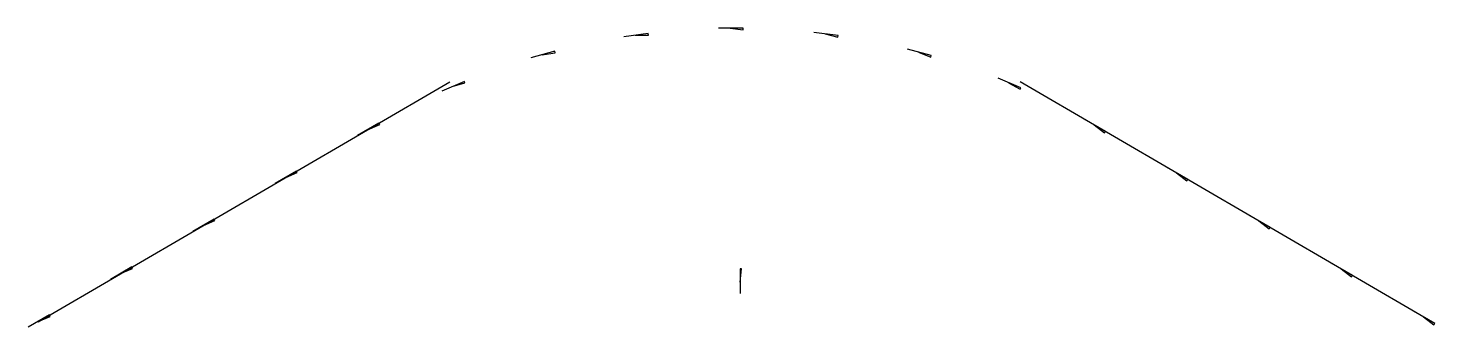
# Model space of a CAD drawing. Header units: metres. Extents: x -15642 to -14166, y -4182 to -3867.
import ezdxf

# ---------------------------------------------------------------- set-up
doc = ezdxf.new("R2010")
doc.units = ezdxf.units.M
doc.layers.add('PLACEMENT-Theoretical Switch Triangle New', color=7, linetype='Continuous')

# ---------------------------------------------------------------- blocks, each defined once
blk = doc.blocks.new('3D Switch')
at = {"layer": 'PLACEMENT-Theoretical Switch Triangle New'}
blk.add_lwpolyline([(0, 0), (1.7, 13.8), (0, 13.9), (0, -12.1)], dxfattribs=at)

msp = doc.modelspace()

# ---------------------------------------------------------------- linework, layer by layer
for p, q in [((-15632, -4174.5), (-15199.8, -3923.1)), ((-14168.7, -4174.5), (-14600.9, -3923.1))]:
    msp.add_line(p, q)

# ---------------------------------------------------------------- block references
at = {"extrusion": (0.008311, -0.083277, 0.996492), "rotation": 264.6792707648692}
msp.add_blockref('3D Switch', (-15215.9, -2356.9, 224.1), dxfattribs=at)
at = {"extrusion": (0.048738, -0.077278, 0.995818), "rotation": 245.7080664529117}
msp.add_blockref('3D Switch', (-14758.5, 4710.5, -403.7), dxfattribs=at)
at = {"extrusion": (-0.032317, -0.079896, 0.996279), "rotation": 284.8333810406882}
msp.add_blockref('3D Switch', (-12273.3, -9105.6, 814.6), dxfattribs=at)
at = {"extrusion": (0.079784, -0.064162, 0.994745), "rotation": 234.3394219780237}
msp.add_blockref('3D Switch', (-12499.8, 9283, -921.7), dxfattribs=at)
at = {"extrusion": (-0.071376, -0.067258, 0.995179), "rotation": 301.9439462420841}
msp.add_blockref('3D Switch', (-7254.1, -13305.7, 1341.9), dxfattribs=at)
at = {"extrusion": (0.083939, -0.054566, 0.994976), "rotation": 236.2089097268715}
msp.add_blockref('3D Switch', (-11576.2, 10551.4, -1022), dxfattribs=at)
at = {"extrusion": (-0.086303, -0.054427, 0.994781), "rotation": 305.3826882427303}
msp.add_blockref('3D Switch', (-4476.1, -14374.4, 1510.9), dxfattribs=at)
at = {"extrusion": (0.025922, -0.01354, 0.999572), "rotation": 237.574728998814}
msp.add_blockref('3D Switch', (-10599, 11705.9, -299.5), dxfattribs=at)
at = {"extrusion": (-0.050894, -0.019394, 0.998516), "rotation": 309.4918988557543}
msp.add_blockref('3D Switch', (-1463.6, -14960, 857.5), dxfattribs=at)
at = {"extrusion": (-0.021024, -0.012223, 0.999704)}
msp.add_blockref('3D Switch', (-4248.1, -15306.6, 414.9), dxfattribs=at)
at = {"extrusion": (0.004636, -0.002695, 0.999986), "rotation": 239.8270924174058}
msp.add_blockref('3D Switch', (-14437.1, -4018.5, -13.2), dxfattribs=at)
at = {"extrusion": (-0.055604, -0.032328, 0.997929)}
msp.add_blockref('3D Switch', (-4248.1, -15377.8, 1029.3), dxfattribs=at)
at = {"extrusion": (0.039217, -0.0228, 0.998971), "rotation": 179.9999999999999}
msp.add_blockref('3D Switch', (-10730.3, 10352.4, -429.7), dxfattribs=at)
at = {"extrusion": (-0.065917, -0.038323, 0.997089)}
for p in [(-4248.1, -15464.7, 1213.3), (-4248.1, -15565, 1213.3)]:
    msp.add_blockref('3D Switch', p, dxfattribs=at)
msp.add_blockref('3D Switch', (-14895.1, -4133))
at = {"extrusion": (0.070625, -0.04106, 0.996658), "rotation": 179.9999999999999}
for p in [(-10730.3, 10229.7, -804.5), (-10730.3, 10129.3, -804.5)]:
    msp.add_blockref('3D Switch', p, dxfattribs=at)

doc.saveas('drawing.dxf')
